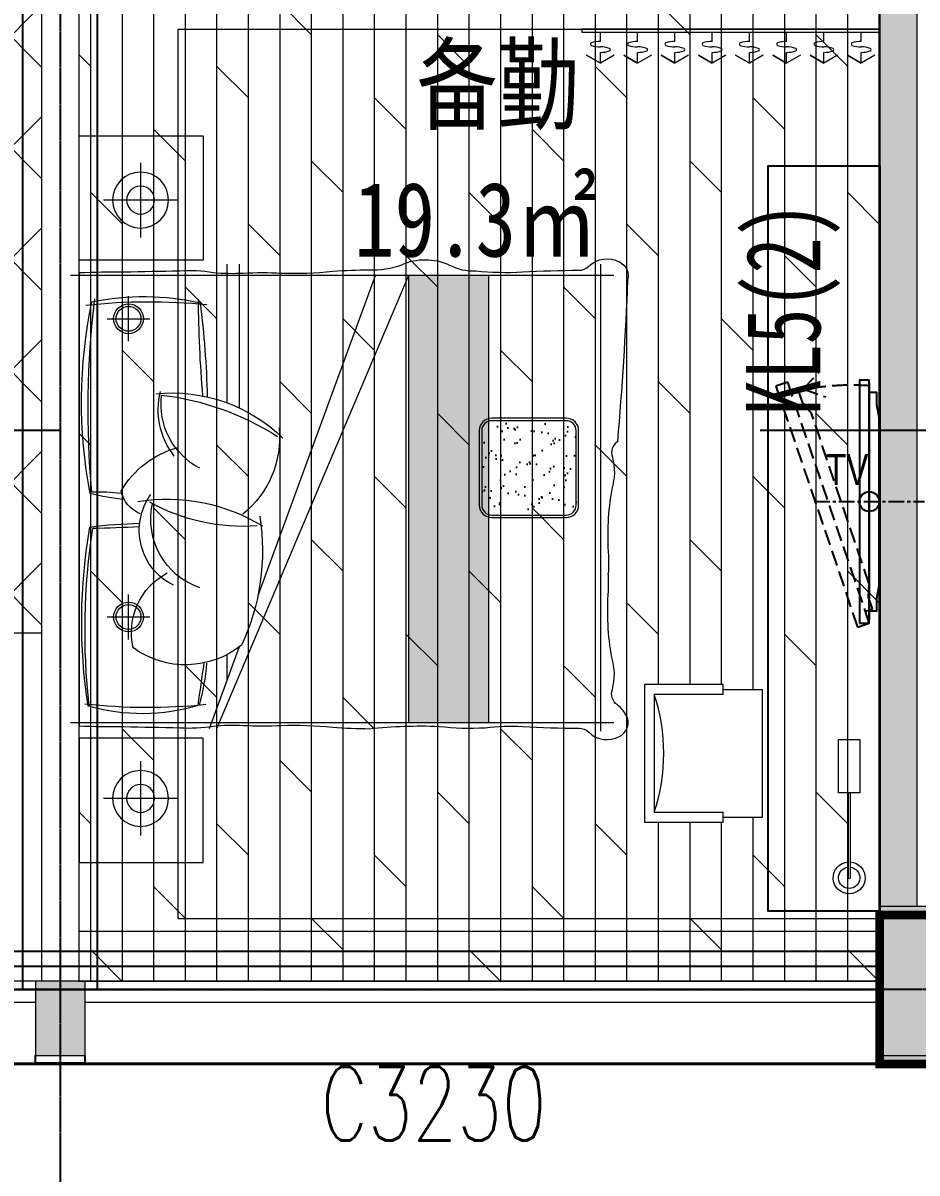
# Model space of a CAD drawing. Header units: millimetres. Extents: x 33621 to 401573, y -91663 to 133135.
# Drawn here: x 92547 to 96147, y 41673 to 46301 of the extents above; entities that cross this region are included whole.
import ezdxf
from ezdxf.enums import TextEntityAlignment as Align

# ---------------------------------------------------------------- set-up
doc = ezdxf.new("R2010")
doc.units = ezdxf.units.MM
doc.header["$LTSCALE"] = 10
for name, pattern in [('CENTER-1', [10, 6.25, -1.25, 1.25, -1.25]), ('CENTER2', [1.125, 0.75, -0.125, 0.125, -0.125]), ('DASH', [0.35, 0.25, -0.1]), ('DOTE', [2.42, 2, -0.2, 0.02, -0.2])]:
    doc.linetypes.add(name, pattern=pattern)
doc.layers.get('0').update_dxf_attribs({"color": 253})
doc.layers.add('0a', color=253, linetype='Continuous', plot=False)
for name, color, linetype in [('0a填充', 253, 'Continuous'), ('3', 253, 'Continuous'), ('BS-SHORT CABINET', 253, 'Continuous'), ('FF-FURN', 253, 'Continuous'), ('GRID', 253, 'CENTER2'), ('HATCH【填充】', 253, 'Continuous'), ('SURFACE', 253, 'Continuous'), ('WINDOW_TEXT', 253, 'Continuous'), ('柱', 253, 'Continuous'), ('梁', 253, 'Continuous'), ('梁集中标注', 253, 'Continuous'), ('次梁', 253, 'Continuous')]:
    doc.layers.add(name, color=color, linetype=linetype)
for name, color, linetype, lineweight in [('COLUMN', 253, 'Continuous', 0), ('DS-4BS-FINISH【墙完成线】', 253, 'Continuous', 0), ('DS-4BS-HIGH-CABINET【固定家私】', 253, 'Continuous', 0), ('FC-FLOOR【地材分格】', 253, 'Continuous', 0), ('FF-FURN【成品家私】', 253, 'Continuous', 0), ('FF-Text【平面文字】', 253, 'Continuous', 0), ('PUB_HATCH', 253, 'Continuous', 0), ('RC-FCU【空调设备】', 253, 'Continuous', 0), ('RC-FIN【天花轮廓线】', 253, 'Continuous', 0), ('RC-LIGHT【天花灯具】', 253, 'Continuous', 0), ('RC-Text【天花文字】', 253, 'Continuous', 0), ('WALL', 253, 'Continuous', 0), ('WINDOW', 253, 'Continuous', 0), ('新建墙体', 253, 'Continuous', 0)]:
    doc.layers.add(name, color=color, linetype=linetype, lineweight=lineweight)
doc.styles.add('_TCH_WINDOW', font='SIMPLEX', dxfattribs={"bigfont": 'GBCBIG'})
doc.styles.add('hb', font='hbsmall.shx', dxfattribs={"width": 0.7})
doc.styles.add('文字', font='')
doc.styles.get('文字').set_extended_font_data('SimSun')

# ---------------------------------------------------------------- blocks, each defined once
blk = doc.blocks.new('客房类_36')
h = blk.add_hatch()
h.set_pattern_fill('AR-SAND', color=250, scale=0.5, style=0)
h.set_pattern_definition([(37.5, (296.913, -1361.49), (-0.8, 24.47066), [0, -19.304, 0, -21.59, 0, -20.6375]), (7.5, (296.913, -1361.49), (22.4762, 35.84126), [0, -10.414, 0, -17.399, 0, -6.6675]), (327.5, (281.292, -1361.49), (39.5496, 0.07186), [0, -6.35, 0, -22.86, 0, -29.845]), (317.5, (281.29, -1361.49), (38.1778, 11.1465), [0, -3.175, 0, -14.986, 0, -17.145])])
h.paths.add_polyline_path([(900, -1683.5), (900, -1361.5), (-900, -1361.5), (-900, -1683.5)])
at = {"color": 251}
for p, q in [((-900, -2188.4), (-900, 0)), ((900, -2188.4), (900, 0)), ((-1204, -432.2), (-1204, -132.2)), ((1204, -432.2), (1204, -132.2)), ((-1354, -282.2), (-1054, -282.2)), ((1054, -282.2), (1354, -282.2)), ((-900, -1361.5), (924.6, -588)), ((594.1, -679.4), (924.6, -558.4)), ((-946, -629.6), (-388.6, -629.6)), ((625.6, -629.6), (730.3, -629.6)), ((-946, -679.6), (-367.7, -679.6)), ((-903, -1227.5), (389, -754.5)), ((-900, -1361.5), (900, -1361.5)), ((-900, -1683.5), (900, -1683.5)), ((-946, -2134.6), (933.8, -2134.6))]:
    blk.add_line(p, q, dxfattribs=at)
blk.add_line((-912.2, -34.6), (912.2, -34.6))
for points in [[(-1462.2, -34.6), (-1462.2, -534.6), (-962.2, -534.6), (-962.2, -34.6)], [(1462.2, -34.6), (1462.2, -534.6), (962.2, -534.6), (962.2, -34.6)]]:
    blk.add_lwpolyline(points, close=True)
for points in [[(-912.2, -34.6, 0.015571), (-914.6, -214.8, 0.00267), (-919.4, -439.7, 0.058958), (-912.8, -574.6, -0.038458), (-910.3, -696.3, 0.025508), (-910.3, -848.2, -0.038465), (-917.9, -1055.9, 0.016498), (-923.4, -1203.5, -0.095063), (-943, -1333.9, 0.129887), (-963.3, -1428.3, 0.123513), (-942.3, -1526.6, -0.132991), (-919.4, -1631.8, -0.041346), (-914.8, -1820.3, 0.014819), (-921.4, -2046.8, -0.211134), (-938.1, -2087.2, 0.329446), (-954.8, -2210.1, 0.37589), (-881.7, -2242.8, 0.012635), (-231.2, -2202, -0.342539), (-169.7, -2182, 0.141351), (-41, -2179.6, -0.036442), (91.9, -2164.7, -0.036947), (227.5, -2166.6, 0.022047), (298, -2165.6, -0.02246)], [(912.2, -34.6, -0.015571), (914.6, -214.8, -0.00267), (919.4, -439.7, -0.058958), (912.8, -574.6, 0.038458), (910.3, -696.3, -0.025508), (910.3, -848.2, 0.038465), (917.9, -1055.9, -0.016498), (923.4, -1203.5, 0.037552), (914.1, -1483.9, -0.045167), (919.4, -1669.5, 0.051681), (914.8, -1820.3, -0.014819), (921.4, -2046.8, 0.211134), (938.1, -2087.2, -0.329446), (954.8, -2210.1, -0.367495), (879.7, -2242.8, -0.123892), (827.2, -2202, 0.342539), (765.7, -2182, -0.141351), (637, -2179.6, 0.036442), (504.1, -2164.7, 0.036947), (368.5, -2166.6, -0.022047), (298, -2165.6, 0.02316)]]:
    blk.add_lwpolyline(points, format="xyb")
for centre, radius in [((-1204, -282.2), 112.5), ((1204, -282.2), 112.5), ((-1204, -282.2), 56.2), ((1204, -282.2), 56.2)]:
    blk.add_circle(centre, radius, dxfattribs=at)
for centre, radius, start, end in [((-392, -1995.2), 1950.9, 79.0901, 101.8947), ((495.6, -2282.5), 2237.4, 81.3381, 99.8745), ((214.5, -295.9), 1030.1, 168.2565, 192.6825), ((-358.9, -3820.8), 3749.8, 84.9579, 96.8659), ((1464.2, -316.5), 2259.3, 173.5293, 185.9065), ((851.2, -114.7), 880.9, 178.1019, 185.9414), ((-863.6, -299.5), 869.1, 5.4548, 14.6566), ((1874.2, -311.9), 1777.7, 172.4467, 178.9251), ((-3322.8, -55.9), 3440.4, 356.3086, 359.4387), ((530.4, -2800.5), 2742.2, 83.6463, 98.6612), ((-1420.6, -312.4), 2259.3, 354.0935, 6.4707), ((81.3, -287.1), 781.8, 342.8591, 16.0737), ((159.3, -533.3), 381.5, 120.2878, 164.5982), ((-59.9, -328), 127, 21.6793, 77.8243), ((125.1, -522.8), 245.9, 26.1579, 125.8329), ((737.5, -388.5), 738, 170.8023, 211.3458), ((535.4, -515.2), 269.7, 76.5097, 152.2958), ((307.5, -463.3), 358.9, 321.1334, 35.8756), ((-669.5, -695.8), 778.9, 355.8503, 28.9544), ((79.4, -616.6), 293.4, 19.1658, 101.9587), ((-361.1, -657.4), 304.3, 51.9188, 103.6704), ((208.1, -409.9), 635.8, 174.187, 224.4731), ((676, -238.4), 1102.7, 186.6966, 212.6196), ((-384, -658.3), 294, 27.9999, 96.8459), ((-827, -5330.8), 4815.4, 85.1004, 89.7349), ((-311.5, 3302.5), 3854.4, 262.8613, 268.5063), ((607.2, 238.3), 787.5, 273.8038, 286.3106), ((1708.5, -7180.9), 6724.5, 97.51184, 98.96361), ((-247.7, -447.2), 394.3, 264.3187, 321.2722), ((208.7, 116.7), 889.7, 260.9394, 295.2191)]:
    blk.add_arc(centre, radius, start, end, dxfattribs=at)
blk = doc.blocks.new('A$C130B3116')
at = {"color": 250, "linetype": 'DASH', "ltscale": 25, "extrusion": (-7.20775e-09, 7.82971e-09, 1), "elevation": 0}
blk.add_lwpolyline([(0, 0), (50, 0), (50, 1024), (0, 1024)], close=True, dxfattribs=at)
blk.add_lwpolyline([(50, 50), (80, 50), (80, 100), (100, 150), (100, 874), (80, 924), (80, 974), (50, 974)], dxfattribs=at)
blk = doc.blocks.new('A$C0B0805D4')
at = {"color": 8, "linetype": 'CENTER-1'}
blk.add_line((-222.2, 0), (222.2, 0), dxfattribs=at)
at = {"color": 250, "linetype": 'DASH', "ltscale": 25, "elevation": 0}
for points in [[(-266.6, 453.7), (-199, 523)], [(-266.6, 453.7), (-175.5, 421)]]:
    blk.add_lwpolyline(points, dxfattribs=at)
at = {"color": 51, "extrusion": (-7.20775e-09, 7.82971e-09, 1)}
blk.add_lwpolyline([(-40, -489), (0, -489), (0, 489), (-40, 489)], close=True, dxfattribs=at)
blk.add_lwpolyline([(0, -439), (30, -439), (30, -389), (40, -339), (40, 339), (30, 389), (30, 439), (0, 439)], dxfattribs=at)
at = {"color": 51}
blk.add_circle((0, 0), 40, dxfattribs=at)
at = {"color": 250, "linetype": 'DASH', "ltscale": 25}
blk.add_arc((-70.7, -537.5, 0), 1006, 85.9721, 104.8473, dxfattribs=at)
at = {"color": 250, "linetype": 'DASH', "ltscale": 25, "rotation": 18.70824879531441}
blk.add_blockref('A$C130B3116', (-47.4, -505, 0), dxfattribs=at)
blk = doc.blocks.new('ZL_12255346')
at = {"layer": 'BS-SHORT CABINET', "color": 8}
blk.add_line((76.8, -48), (76.8, -998), dxfattribs=at)
at = {"layer": 'FF-FURN'}
blk.add_blockref('A$C0B0805D4', (76.8, -523, 0), dxfattribs=at)
at = {"layer": 'FF-Text【平面文字】', "extrusion": (1.347e-13, -6.61e-14, -1), "style": 'hb', "text_generation_flag": 4, "width": 0.8}
blk.add_text('TV', height=125, rotation=180.0001, dxfattribs=at).set_placement((12.3, -456.5, 0), align=Align.CENTER)
blk = doc.blocks.new('ZL_03100626')
at = {"layer": 'FF-FURN【成品家私】', "color": 251}
for p, q in [((-4.3, -407.1, 0), (-4.3, -64.3, 0)), ((4.3, -407.1, 0), (4.3, -64.3, 0))]:
    blk.add_line(p, q, dxfattribs=at)
at = {"layer": 'FF-FURN【成品家私】', "color": 251, "extrusion": (-2.28611e-08, 6.25312e-07, 1), "elevation": 0}
blk.add_lwpolyline([(-43, -621.4), (43, -621.4), (43, -407.1), (-43, -407.1)], close=True, dxfattribs=at)
at = {"layer": 'FF-FURN【成品家私】', "color": 251}
for radius, start, end in [(64.3, 273.8225, 266.1774), (42.9, 275.7392, 264.2608), (4.29, 360, 180)]:
    blk.add_arc((0, -64.3, 0), radius, start, end, dxfattribs=at)
blk = doc.blocks.new('*E48')
at = {"color": 8}
blk.add_wipeout([(-350, 600), (-350, 200), (-325, 200), (-325, 0), (325, 0), (325, 200), (350, 200), (350, 600)], dxfattribs=at)
blk = doc.blocks.new('ZL_03106156')
at = {"layer": 'FF-FURN【成品家私】', "color": 251, "extrusion": (0, 0, -1), "xscale": -0.791208795135149, "yscale": 0.791208782366344, "zscale": 0.791208795135149, "rotation": 270}
blk.add_blockref('*E48', (-237.4, -276.9), dxfattribs=at)
at = {"layer": 'FF-FURN【成品家私】', "color": 251}
for p, q in [((-237.4, -553.8), (-237.4, 0)), ((-237.4, 0), (79.1, 0)), ((-197.8, -514.3), (-197.8, -39.6)), ((-197.8, -39.6), (79.1, -39.6)), ((79.1, 0), (79.1, -39.6)), ((79.1, -19.8), (237.4, -19.8)), ((237.4, -19.8), (237.4, -534.1)), ((79.1, -553.8), (-237.4, -553.8)), ((79.1, -514.3), (-197.8, -514.3)), ((79.1, -514.3), (79.1, -553.8)), ((79.1, -534.1), (237.4, -534.1))]:
    blk.add_line(p, q, dxfattribs=at)
at = {"layer": 'FF-FURN【成品家私】', "color": 251, "extrusion": (0, 0, -1)}
blk.add_ellipse((-912.1, -276.9), major_axis=(0, -752.7), ratio=1, start_param=4.391549, end_param=5.033229, dxfattribs=at)
blk = doc.blocks.new('ZL_03105174')
at = {"layer": 'DS-4BS-HIGH-CABINET【固定家私】', "color": 6}
for name, p in [('ZL_03100626', (380.1, 0)), ('ZL_03106156', (-207, -288.5))]:
    blk.add_blockref(name, p, dxfattribs=at)
blk = doc.blocks.new('A$C434F664F')
at = {"layer": '0a填充'}
h = blk.add_hatch(color=256, dxfattribs=at)
h.paths.add_polyline_path([(936, 0), (942, 0), (942, 6), (936, 6)])
h.paths.add_polyline_path([(864, 0), (870, 0), (870, 6), (864, 6)])
h.paths.add_polyline_path([(792, 0), (798, 0), (798, 6), (792, 6)])
h.paths.add_polyline_path([(720, 0), (726, 0), (726, 6), (720, 6)])
h.paths.add_polyline_path([(648, 0), (654, 0), (654, 6), (648, 6)])
h.paths.add_polyline_path([(576, 0), (582, 0), (582, 6), (576, 6)])
h.paths.add_polyline_path([(504, 0), (510, 0), (510, 6), (504, 6)])
h.paths.add_polyline_path([(432, 0), (438, 0), (438, 6), (432, 6)])
h.paths.add_polyline_path([(360, 0), (366, 0), (366, 6), (360, 6)])
h.paths.add_polyline_path([(288, 0), (294, 0), (294, 6), (288, 6)])
h.paths.add_polyline_path([(216, 0), (222, 0), (222, 6), (216, 6)])
h.paths.add_polyline_path([(144, 0), (150, 0), (150, 6), (144, 6)])
h.paths.add_polyline_path([(72, 0), (78, 0), (78, 6), (72, 6)])
h.paths.add_polyline_path([(0, 0), (6, 0), (6, 6), (0, 6)])
blk = doc.blocks.new('海龙0425175846')
at = {"layer": 'GRID', "ltscale": 0.01}
for p, q in [((88.442, 158.857), (88.442, 50.038)), ((497.558, 78.02), (-487.558, 78.02))]:
    blk.add_line(p, q, dxfattribs=at)
at = {"layer": '柱', "const_width": 0.35}
blk.add_lwpolyline([(127.442, 75.02), (127.442, 81.02), (121.442, 81.02), (121.442, 75.02)], close=True, dxfattribs=at)
at = {"layer": '梁', "ltscale": 0.01}
blk.add_line((55.442, 78.02), (121.442, 78.02), dxfattribs=at)
at = {"layer": '梁'}
blk.add_line((55.442, 75.02), (121.442, 75.02), dxfattribs=at)
at = {"layer": '梁集中标注'}
for p, q in [((88.442, 100.52), (82.575, 100.52)), ((124.442, 100.52), (116.625, 100.52))]:
    blk.add_line(p, q, dxfattribs=at)
at = {"layer": '次梁'}
for p, q in [((86.942, 78.02), (86.942, 150.02)), ((89.942, 78.02), (89.942, 150.02))]:
    blk.add_line(p, q, dxfattribs=at)
at = {"layer": '0a填充'}
blk.add_blockref('A$C434F664F', (-454.558, 75.02), dxfattribs=at)
at = {"layer": '梁集中标注', "width": 0.7}
blk.add_text('KL5(2)', height=3, rotation=90, dxfattribs=at).set_placement((119.05, 101.132))
blk = doc.blocks.new('$WINLIB2D$00000004')
for p, q in [((-0.5, 0.5), (0.5, 0.5)), ((-0.5, 0.5), (-0.5, -0.5)), ((0.5, -0.5), (0.5, 0.5)), ((-0.5, 0.2406), (0.5, 0.2406)), ((-0.5, -0.5), (0.5, -0.5))]:
    blk.add_line(p, q)
blk = doc.blocks.new('*U227')
for p, q in [((0, -12), (0, 0)), ((0, 0), (1200, 0)), ((1200, 0), (1200, -12)), ((1200, -12), (0, -12)), ((75, -49.3), (75, -12)), ((225, -49.3), (225, -12)), ((375, -49.3), (375, -12)), ((525, -49.3), (525, -12)), ((675, -49.3), (675, -12)), ((825, -49.3), (825, -12)), ((975, -49.3), (975, -12)), ((1125, -49.3), (1125, -12)), ((1125, -49.3), (1125, -12)), ((19.6, -104.5), (75, -136.2)), ((75, -136.2), (75, -93.2)), ((130.4, -104.5), (75, -136.2)), ((75, -136.2), (130.4, -104.5)), ((169.6, -104.5), (225, -136.2)), ((225, -136.2), (225, -93.2)), ((280.4, -104.5), (225, -136.2)), ((225, -136.2), (280.4, -104.5)), ((319.6, -104.5), (375, -136.2)), ((375, -136.2), (375, -93.2)), ((430.4, -104.5), (375, -136.2)), ((375, -136.2), (430.4, -104.5)), ((469.6, -104.5), (525, -136.2)), ((525, -136.2), (525, -93.2)), ((580.4, -104.5), (525, -136.2)), ((525, -136.2), (580.4, -104.5)), ((619.6, -104.5), (675, -136.2)), ((675, -136.2), (675, -93.2)), ((730.4, -104.5), (675, -136.2)), ((675, -136.2), (730.4, -104.5)), ((769.6, -104.5), (825, -136.2)), ((825, -136.2), (825, -93.2)), ((880.4, -104.5), (825, -136.2)), ((825, -136.2), (880.4, -104.5)), ((919.6, -104.5), (975, -136.2)), ((975, -136.2), (975, -93.2)), ((1030.4, -104.5), (975, -136.2)), ((975, -136.2), (1030.4, -104.5)), ((1069.6, -104.5), (1125, -136.2)), ((1069.6, -104.5), (1125, -136.2)), ((1125, -136.2), (1125, -93.2)), ((1125, -136.2), (1125, -93.2)), ((1180.4, -104.5), (1125, -136.2)), ((1125, -136.2), (1180.4, -104.5)), ((1180.4, -104.5), (1125, -136.2)), ((1125, -136.2), (1180.4, -104.5))]:
    blk.add_line(p, q)
at = {"extrusion": (0, 0, -1)}
for centre, major_axis, start_param, end_param in [((40, -82.2), (3.69, -3.69), 1.137309, 3.57508), ((72.5, -170.8), (-70.4, -70.4), 2.004284, 2.381239), ((72.5, 6.4), (70.4, -70.4), 0.760354, 1.137309), ((77.5, -148.9), (-70.4, -70.4), 2.33115, 2.708105), ((77.5, 28.3), (70.4, -70.4), 0.433488, 0.810442), ((110, -60.3), (3.69, -3.69), 4.278901, 6.716673), ((190, -82.2), (3.69, -3.69), 1.137309, 3.57508), ((222.5, -170.8), (-70.4, -70.4), 2.004284, 2.381239), ((222.5, 6.4), (70.4, -70.4), 0.760354, 1.137309), ((227.5, -148.9), (-70.4, -70.4), 2.33115, 2.708105), ((227.5, 28.3), (70.4, -70.4), 0.433488, 0.810442), ((260, -60.3), (3.69, -3.69), 4.278901, 6.716673), ((340, -82.2), (3.69, -3.69), 1.137309, 3.57508), ((372.5, -170.8), (-70.4, -70.4), 2.004284, 2.381239), ((372.5, 6.4), (70.4, -70.4), 0.760354, 1.137309), ((377.5, -148.9), (-70.4, -70.4), 2.33115, 2.708105), ((377.5, 28.3), (70.4, -70.4), 0.433488, 0.810442), ((410, -60.3), (3.69, -3.69), 4.278901, 6.716673), ((490, -82.2), (3.69, -3.69), 1.137309, 3.57508), ((522.5, -170.8), (-70.4, -70.4), 2.004284, 2.381239), ((522.5, 6.4), (70.4, -70.4), 0.760354, 1.137309), ((527.5, -148.9), (-70.4, -70.4), 2.33115, 2.708105), ((527.5, 28.3), (70.4, -70.4), 0.433488, 0.810442), ((560, -60.3), (3.69, -3.69), 4.278901, 6.716673), ((640, -82.2), (3.69, -3.69), 1.137309, 3.57508), ((672.5, -170.8), (-70.4, -70.4), 2.004284, 2.381239), ((672.5, 6.4), (70.4, -70.4), 0.760354, 1.137309), ((677.5, -148.9), (-70.4, -70.4), 2.33115, 2.708105), ((677.5, 28.3), (70.4, -70.4), 0.433488, 0.810442), ((710, -60.3), (3.69, -3.69), 4.278901, 6.716673), ((790, -82.2), (3.69, -3.69), 1.137309, 3.57508), ((822.5, -170.8), (-70.4, -70.4), 2.004284, 2.381239), ((822.5, 6.4), (70.4, -70.4), 0.760354, 1.137309), ((827.5, -148.9), (-70.4, -70.4), 2.33115, 2.708105), ((827.5, 28.3), (70.4, -70.4), 0.433488, 0.810442), ((860, -60.3), (3.69, -3.69), 4.278901, 6.716673), ((940, -82.2), (3.69, -3.69), 1.137309, 3.57508), ((972.5, -170.8), (-70.4, -70.4), 2.004284, 2.381239), ((972.5, 6.4), (70.4, -70.4), 0.760354, 1.137309), ((977.5, -148.9), (-70.4, -70.4), 2.33115, 2.708105), ((977.5, 28.3), (70.4, -70.4), 0.433488, 0.810442), ((1010, -60.3), (3.69, -3.69), 4.278901, 6.716673), ((1090, -82.2), (3.69, -3.69), 1.137309, 3.57508), ((1090, -82.2), (3.69, -3.69), 1.137309, 3.57508), ((1122.5, -170.8), (-70.4, -70.4), 2.004284, 2.381239), ((1122.5, -170.8), (-70.4, -70.4), 2.004284, 2.381239), ((1122.5, 6.4), (70.4, -70.4), 0.760354, 1.137309), ((1122.5, 6.4), (70.4, -70.4), 0.760354, 1.137309), ((1127.5, -148.9), (-70.4, -70.4), 2.33115, 2.708105), ((1127.5, -148.9), (-70.4, -70.4), 2.33115, 2.708105), ((1127.5, 28.3), (70.4, -70.4), 0.433488, 0.810442), ((1127.5, 28.3), (70.4, -70.4), 0.433488, 0.810442), ((1160, -60.3), (3.69, -3.69), 4.278901, 6.716673), ((1160, -60.3), (3.69, -3.69), 4.278901, 6.716673)]:
    blk.add_ellipse(centre, major_axis=major_axis, ratio=1, start_param=start_param, end_param=end_param, dxfattribs=at)
blk = doc.blocks.new('ZL_0603123899')
at = {"layer": 'HATCH【填充】'}
h = blk.add_hatch(dxfattribs=at)
h.set_pattern_fill('AR-SAND', color=251, scale=2)
h.set_pattern_definition([(37.5, (-190, -390), (-3.2, 97.883), [0, -77.216, 0, -86.36, 0, -82.55]), (7.5, (-190, -390), (89.905, 143.365), [0, -41.656, 0, -69.596, 0, -26.67]), (327.5, (-252.48, -390), (158.198, 0.287), [0, -25.4, 0, -91.44, 0, -119.38]), (317.5, (-252.48, -390), (152.71, 44.586), [0, -12.7, 0, -59.944, 0, -68.58])])
h.paths.add_polyline_path([(190, -50, 0.414214), (150, -10), (-150, -10, 0.414214), (-190, -50), (-190, -350, 0.414214), (-150, -390), (150, -390, 0.414214), (190, -350)])
at = {"layer": 'RC-LIGHT【天花灯具】'}
blk.add_lwpolyline([(-150, 0), (150, 0, -0.414214), (200, -50), (200, -350, -0.414214), (150, -400), (-150, -400, -0.414214), (-200, -350), (-200, -50, -0.414214)], format="xyb", close=True, dxfattribs=at)
at = {"layer": 'RC-LIGHT【天花灯具】', "color": 8}
blk.add_lwpolyline([(-150, -10), (150, -10, -0.414214), (190, -50), (190, -350, -0.414214), (150, -390), (-150, -390, -0.414214), (-190, -350), (-190, -50, -0.414214)], format="xyb", close=True, dxfattribs=at)
blk = doc.blocks.new('圆形筒灯')
at = {"color": 251, "linetype": 'DOTE', "ltscale": 43.504693}
blk.add_line((0, 90.6), (0, -90.6), dxfattribs=at)
at = {"color": 251, "linetype": 'DOTE', "ltscale": 41.297046}
blk.add_line((86, 0), (-86, 0), dxfattribs=at)
blk.add_ellipse((0, 0), major_axis=(-42.4, 42.4), ratio=1, start_param=2.355868237233172, end_param=8.639053544412757)
at = {"color": 251}
blk.add_ellipse((0, 0), major_axis=(35.4, 35.4), ratio=1, start_param=5.49871431692557, end_param=11.78189962410516, dxfattribs=at)

msp = doc.modelspace()

# ---------------------------------------------------------------- hatches: boundary and pattern name
at = {"layer": 'FC-FLOOR【地材分格】'}
h = msp.add_hatch(dxfattribs=at)
h.set_pattern_fill('ANSI37', color=256, scale=100, double=1)
h.paths.add_polyline_path([(78371.5, 49645.3), (92421.5, 49645.3), (92421.5, 48445.3), (92621.5, 48445.3), (92621.5, 43845.3), (92421.5, 43845.3), (92421.5, 42445.3), (89396.5, 42445.3), (89396.5, 42745.3), (88796.5, 42745.3), (88796.5, 42445.3), (82196.5, 42445.3), (82196.5, 42745.3), (81596.5, 42745.3), (81596.5, 42445.3), (78371.5, 42445.3)])
h = msp.add_hatch(dxfattribs=at)
h.set_pattern_fill('DOLMIT', color=256, scale=20, angle=90, double=1)
h.set_pattern_definition([(90, (82532.47, 53365.26), (-127, 8e-15), []), (135, (82532.47, 53365.26), (-254, -254), [179.605, -359.21])])
h.paths.add_polyline_path([(95996.5, 49645.3), (94796.5, 49645.3), (94796.5, 46926.2), (92772, 46926.2), (92771, 42445.3), (95996.5, 42445.3)])
at = {"layer": 'PUB_HATCH'}
for points in [[(95996.5, 42145.3), (96596.5, 42145.3), (96596.5, 42745.3), (95996.5, 42745.3)], [(92696.5, 42445.3), (92596.5, 42445.3), (92596.5, 42145.3), (92696.5, 42145.3)], [(92696.5, 42145.3), (92796.5, 42145.3), (92796.5, 42445.3), (92696.5, 42445.3)]]:
    msp.add_hatch(color=256, dxfattribs=at).paths.add_polyline_path(points)
at = {"layer": '新建墙体'}
h = msp.add_hatch(dxfattribs=at)
h.set_pattern_fill('石膏板', color=256, scale=20, pattern_type=2)
h.set_pattern_definition([(45, (96013.5, 42759.61), (-50, 50), [16, -54.7107]), (135, (96124.816, 42759.61), (-50, -50), [16, -54.7107])])
h.paths.add_polyline_path([(96146.5, 48520.5), (95996.5, 48520.5), (95996.5, 42745.3), (96146.5, 42745.3)])

# ---------------------------------------------------------------- linework, layer by layer
at = {"layer": '3'}
for points in [[(89396.5, 42565.3), (95996.5, 42565.3)], [(89396.5, 42505.3), (95996.5, 42505.3)]]:
    msp.add_lwpolyline(points, dxfattribs=at)
at = {"layer": 'COLUMN'}
for p, q in [((96596.5, 42745.3), (95996.5, 42745.3)), ((95996.5, 42745.3), (95996.5, 42445.3)), ((95996.5, 42145.3), (96596.5, 42145.3))]:
    msp.add_line(p, q, dxfattribs=at)
at = {"layer": 'DS-4BS-FINISH【墙完成线】'}
msp.add_lwpolyline([(78371.5, 49645.3), (92421.5, 49645.3), (92421.5, 48445.3), (92621.5, 48445.3), (92621.5, 43845.3), (92421.5, 43845.3), (92421.5, 42445.3), (89396.5, 42445.3), (89396.5, 42745.3), (88796.5, 42745.3), (88796.5, 42445.3), (82196.5, 42445.3), (82196.5, 42745.3), (81596.5, 42745.3), (81596.5, 42445.3), (78371.5, 42445.3), (78371.5, 49645.3)], dxfattribs=at)
at = {"layer": 'RC-FIN【天花轮廓线】'}
msp.add_line((95996.5, 42645.3), (92771.5, 42645.3), dxfattribs=at)
at = {"layer": 'SURFACE'}
for p, q in [((92596.5, 42115.3), (92596.5, 42145.3)), ((92796.5, 42115.3), (92796.5, 42145.3)), ((95996.5, 42115.3), (95996.5, 42145.3)), ((92696.5, 42115.3), (92596.5, 42115.3)), ((92796.5, 42115.3), (92696.5, 42115.3)), ((96296.5, 42115.3), (95996.5, 42115.3))]:
    msp.add_line(p, q, dxfattribs=at)
at = {"layer": 'WALL', "color": 6}
for p, q in [((92621.5, 49645.3), (92621.5, 42445.3)), ((95996.5, 48520.5), (95996.5, 42726.2)), ((96146.5, 42745.3), (96146.5, 48520.5)), ((92771.5, 46926.2), (92771.5, 42445.3)), ((92696.5, 42445.3), (92596.5, 42445.3)), ((92596.5, 42445.3), (92596.5, 42145.3)), ((92796.5, 42445.3), (92696.5, 42445.3)), ((92796.5, 42145.3), (92796.5, 42445.3)), ((92596.5, 42145.3), (92696.5, 42145.3)), ((92696.5, 42145.3), (92796.5, 42145.3))]:
    msp.add_line(p, q, dxfattribs=at)

# ---------------------------------------------------------------- block references
at = {"layer": 'FF-FURN【成品家私】', "lineweight": -3, "ltscale": 10, "xscale": -1, "rotation": 90}
msp.add_blockref('客房类_36', (92737.9, 44384.5), dxfattribs=at)
at = {"layer": 'FF-FURN【成品家私】'}
msp.add_blockref('ZL_12255346', (95877.7, 44898, 0), dxfattribs=at)
at = {"layer": 'RC-FCU【空调设备】', "ltscale": 10, "xscale": -1}
msp.add_blockref('*U227', (95996.5, 46276.2), dxfattribs=at)
at = {"layer": 'RC-LIGHT【天花灯具】', "rotation": 180}
for p in [(92971.5, 45110.7), (92971.5, 43910.7)]:
    msp.add_blockref('圆形筒灯', p, dxfattribs=at)
at = {"layer": 'RC-LIGHT【天花灯具】', "xscale": -1}
msp.add_blockref('ZL_0603123899', (94584, 44710.7), dxfattribs=at)
at = {"layer": 'WINDOW'}
ref = msp.add_blockref('$WINLIB2D$00000004', (90996.5, 42280.3), dxfattribs=dict(at, xscale=3200, yscale=-330, zscale=3200, rotation=180))
ref.add_attrib('A', 'C3230', (90060.8, 41721.5), dxfattribs={"layer": 'WINDOW_TEXT', "height": 297.5, "style": '_TCH_WINDOW', "width": 0.705882})
ref = msp.add_blockref('$WINLIB2D$00000004', (94396.5, 42280.3), dxfattribs=dict(at, xscale=3200, yscale=-330, zscale=3200, rotation=180))
ref.add_attrib('A', 'C3230', (93746.2, 41803.2), dxfattribs={"layer": 'WINDOW_TEXT', "height": 297.5, "style": '_TCH_WINDOW', "width": 0.705882})

# ---------------------------------------------------------------- texts
at = {"layer": 'RC-Text【天花文字】', "style": '文字', "width": 0.8}
for s, p in [('备勤', (94131.1, 45903.5)), ('19.3㎡', (93879.2, 45361.1))]:
    msp.add_text(s, height=300, dxfattribs=at).set_placement(p)

# ---------------------------------------------------------------- next in the draw order: block references
at = {"layer": 'FF-FURN【成品家私】', "xscale": -1, "rotation": 180}
msp.add_blockref('ZL_03105174', (95493.3, 42796.4), dxfattribs=at)

# ---------------------------------------------------------------- next in the draw order: linework, layer by layer
at = {"layer": 'DS-4BS-FINISH【墙完成线】'}
msp.add_lwpolyline([(95996.5, 49645.3), (94796.5, 49645.3), (94796.5, 46926.2), (92772, 46926.2), (92771, 42445.3), (95996.5, 42445.3)], close=True, dxfattribs=at)
at = {"layer": 'FF-FURN【成品家私】', "lineweight": -3, "ltscale": 10}
msp.add_lwpolyline([(95996.5, 42726.2), (95546.5, 42726.2), (95546.5, 45726.2), (95996.5, 45726.2)], close=True, dxfattribs=at)
at = {"layer": 'RC-FIN【天花轮廓线】'}
msp.add_lwpolyline([(95996.5, 42695.3), (93171.5, 42695.3), (93171.5, 46276.2), (95996.5, 46276.2)], dxfattribs=at)

# ---------------------------------------------------------------- next in the draw order: block references
at = {"layer": '0a', "xscale": 100, "yscale": 100, "zscale": 100}
msp.add_blockref('海龙0425175846', (83852.3, 34609.4), dxfattribs=at)

doc.saveas('drawing.dxf')
